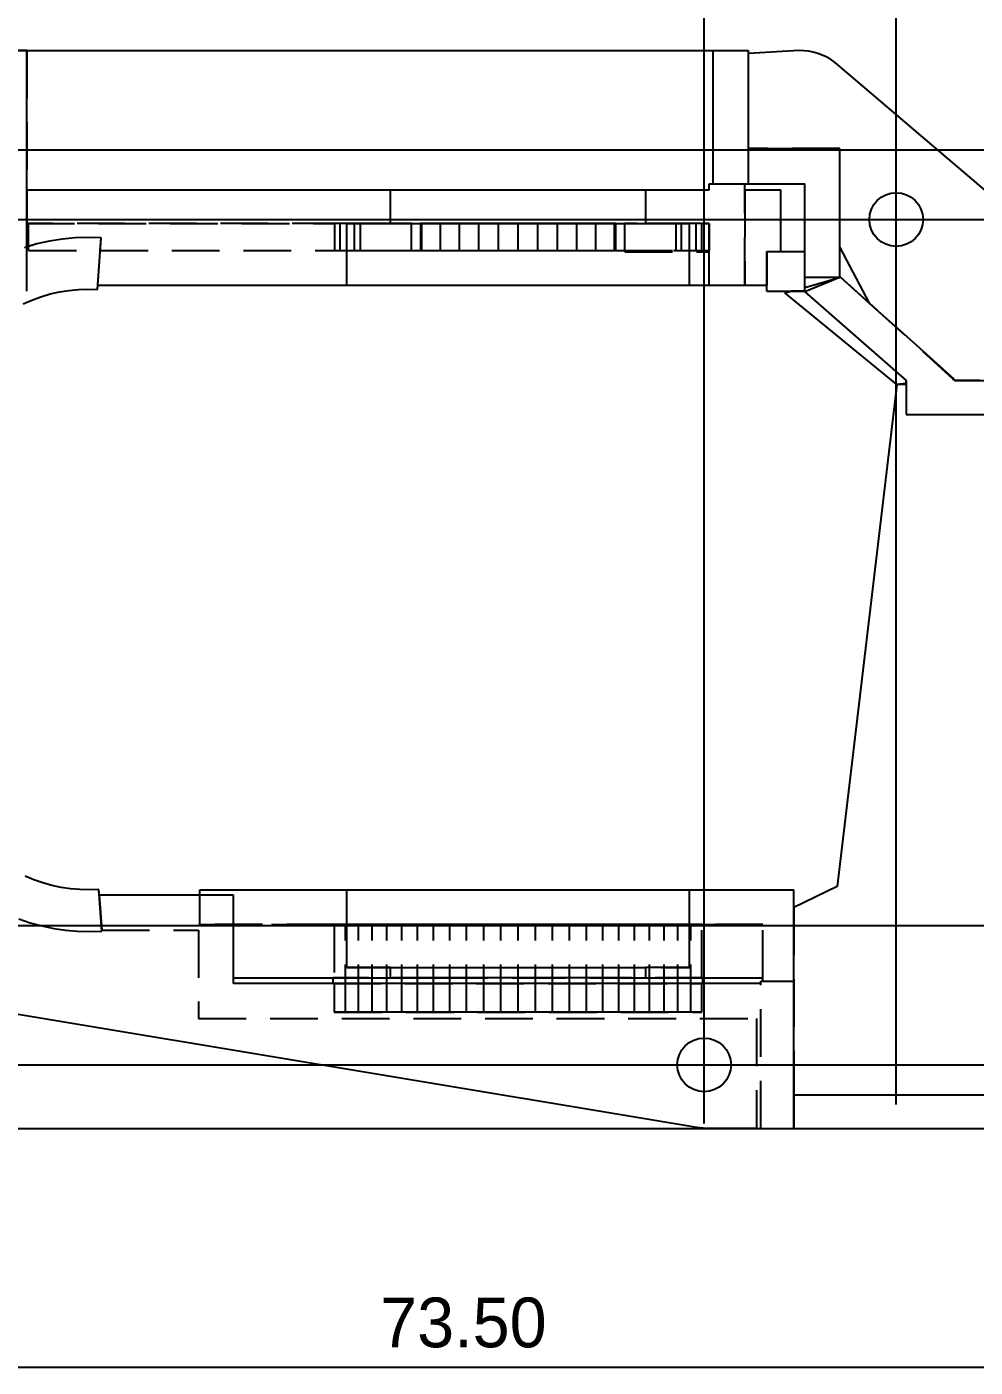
# Model space of a CAD drawing. Header units: millimetres. Extents: x -113 to 601, y 5 to 415.
# Drawn here: x 132.1 to 179.8, y 211.8 to 279.2 of the extents above; entities that cross this region are included whole.
import ezdxf
from ezdxf.enums import TextEntityAlignment as Align

# ---------------------------------------------------------------- set-up
doc = ezdxf.new("R2010")
doc.units = ezdxf.units.MM
doc.linetypes.add('CENTER', pattern=[11.2, 7, -1.4, 1.4, -1.4])
doc.linetypes.add('HIDDEN', pattern=[3.6, 2.4, -1.2])
for name, color, linetype in [('CENTER', 4, 'CENTER'), ('DIM', 3, 'CONTINUOUS'), ('HIDDEN', 8, 'HIDDEN'), ('TEXT', 3, 'CONTINUOUS'), ('VISIBLE', 7, 'CONTINUOUS')]:
    doc.layers.add(name, color=color, linetype=linetype)

msp = doc.modelspace()

# ---------------------------------------------------------------- linework, layer by layer
at = {"layer": 'CENTER'}
for p, q in [((175.817457, 269.9725), (175.817457, 272.45)), ((172.867457, 269.5), (175.344957, 269.5)), ((175.817457, 266.55), (175.817457, 269.0275)), ((176.289957, 269.5), (178.767457, 269.5)), ((166.167457, 227.4725), (166.167457, 229.95)), ((163.217457, 227), (165.694957, 227)), ((166.167457, 224.05), (166.167457, 226.5275)), ((166.639957, 227), (169.117457, 227))]:
    msp.add_line(p, q, dxfattribs=at)
at = {"layer": 'DIM'}
for p, q in [((175.817457, 225), (175.817457, 306.5)), ((166.167457, 225), (166.167457, 300)), ((118.517457, 273), (200.817457, 273)), ((118.517457, 269.5), (220.317457, 269.5)), ((118.517457, 234), (207.317457, 234)), ((118.517457, 227), (213.817457, 227)), ((118.517457, 223.8), (200.817457, 223.8)), ((118.517457, 223.8), (207.317457, 223.8)), ((118.517457, 223.8), (213.817457, 223.8)), ((118.517457, 223.8), (220.317457, 223.8)), ((117.317457, 211.8), (190.817457, 211.8))]:
    msp.add_line(p, q, dxfattribs=at)
at = {"layer": 'HIDDEN'}
for p, q in [((130.357457, 278), (168.387457, 278)), ((132.127457, 278), (132.127457, 271)), ((168.387457, 271.3), (168.387457, 278)), ((168.387457, 273.07), (168.387457, 277.855128)), ((168.387457, 271.3), (168.387457, 273.07)), ((172.987457, 273.07), (168.387457, 273.07)), ((168.387457, 273.07), (172.987457, 273.07)), ((172.987457, 268.098539), (172.987457, 273.07)), ((172.987457, 266.6), (172.987457, 273.07)), ((132.127457, 271), (132.127457, 268.120809)), ((132.127457, 271), (166.417457, 271)), ((166.617457, 271.3), (168.217457, 271.3)), ((168.217457, 266.2), (168.217457, 271.3)), ((168.217457, 271.3), (168.387457, 271.3)), ((168.217457, 271), (168.217457, 266.2)), ((168.387457, 271.3), (171.227457, 271.3)), ((132.127457, 269.3), (132.217457, 269.3)), ((132.127457, 269.3), (132.127457, 268.120809)), ((132.127457, 269.3), (132.127457, 268.120809)), ((132.127457, 269.3), (147.587813, 269.3)), ((132.217457, 268.147682), (132.217457, 269.3)), ((132.217457, 268.147682), (132.217457, 269.3)), ((151.457457, 269.3), (132.217457, 269.3)), ((147.587813, 269.3), (147.587813, 267.95)), ((147.870183, 269.3), (147.587813, 269.3)), ((147.870183, 267.95), (147.870183, 269.3)), ((148.601375, 269.3), (147.870183, 269.3)), ((148.21107, 269.3), (156.817457, 269.3)), ((148.601375, 267.95), (148.601375, 269.3)), ((148.889495, 269.3), (148.601375, 269.3)), ((148.889495, 267.95), (148.889495, 269.3)), ((148.889495, 269.3), (151.457457, 269.3)), ((151.457457, 267.95), (151.457457, 269.3)), ((151.457457, 267.95), (151.457457, 269.3)), ((151.908764, 269.3), (151.908764, 267.95)), ((151.908764, 269.3), (161.726151, 269.3)), ((151.978893, 269.3), (151.908764, 269.3)), ((152.910658, 269.3), (151.978893, 269.3)), ((151.978893, 267.95), (151.978893, 269.3)), ((153.866285, 269.3), (152.910658, 269.3)), ((152.910658, 267.95), (152.910658, 269.3)), ((154.839937, 269.3), (153.866285, 269.3)), ((153.866285, 267.95), (153.866285, 269.3)), ((155.825669, 269.3), (154.839937, 269.3)), ((154.839937, 267.95), (154.839937, 269.3)), ((156.817457, 269.3), (155.825669, 269.3)), ((155.825669, 267.95), (155.825669, 269.3)), ((156.817457, 269.3), (165.423845, 269.3)), ((157.809246, 269.3), (156.817457, 269.3)), ((156.817457, 267.95), (156.817457, 269.3)), ((158.794978, 269.3), (157.809246, 269.3)), ((157.809246, 267.95), (157.809246, 269.3)), ((159.76863, 269.3), (158.794978, 269.3)), ((158.794978, 267.95), (158.794978, 269.3)), ((160.724257, 269.3), (159.76863, 269.3)), ((159.76863, 267.95), (159.76863, 269.3)), ((161.656022, 269.3), (160.724257, 269.3)), ((160.724257, 267.95), (160.724257, 269.3)), ((161.656022, 267.95), (161.656022, 269.3)), ((161.726151, 269.3), (161.656022, 269.3)), ((161.726151, 267.95), (161.726151, 269.3)), ((162.177457, 267.95), (162.177457, 269.3)), ((162.177457, 267.87), (162.177457, 269.3)), ((162.177457, 269.3), (164.74542, 269.3)), ((166.417457, 269.3), (162.177457, 269.3)), ((164.74542, 269.3), (164.74542, 267.95)), ((165.03354, 269.3), (164.74542, 269.3)), ((165.03354, 267.95), (165.03354, 269.3)), ((165.764732, 269.3), (165.03354, 269.3)), ((165.764732, 267.95), (165.764732, 269.3)), ((166.047102, 269.3), (165.764732, 269.3)), ((166.047102, 269.3), (166.417457, 269.3)), ((166.047102, 267.95), (166.047102, 269.3)), ((166.417457, 269.3), (166.417457, 267.95)), ((166.417457, 267.87), (166.417457, 269.3)), ((132.634168, 268.272107), (132.010276, 268.08582)), ((132.634168, 268.272107), (132.217457, 268.147682)), ((132.634168, 268.272107), (132.217457, 268.147682)), ((135.695405, 266.2), (135.861534, 268.575762)), ((135.817777, 267.95), (135.861534, 268.575762)), ((135.817777, 267.95), (135.861534, 268.575762)), ((135.817777, 267.95), (135.861534, 268.575762)), ((135.817777, 267.95), (135.861534, 268.575762)), ((132.217457, 268.147682), (132.010276, 268.08582)), ((132.217457, 268.147682), (132.127457, 268.120809)), ((132.127457, 265.9), (132.127457, 268.120809)), ((132.217457, 267.95), (132.217457, 268.147682)), ((132.217457, 267.95), (132.217457, 268.147682)), ((132.217457, 267.95), (135.817777, 267.95)), ((132.217457, 267.95), (135.817777, 267.95)), ((135.817777, 267.95), (147.587813, 267.95)), ((135.817777, 267.95), (166.417457, 267.95)), ((147.587813, 267.95), (147.870183, 267.95)), ((147.870183, 267.95), (148.601375, 267.95)), ((148.601375, 267.95), (148.889495, 267.95)), ((148.889495, 267.95), (151.457457, 267.95)), ((151.457457, 267.95), (151.908764, 267.95)), ((151.908764, 267.95), (151.978893, 267.95)), ((151.978893, 267.95), (152.910658, 267.95)), ((152.910658, 267.95), (153.866285, 267.95)), ((153.866285, 267.95), (154.839937, 267.95)), ((154.839937, 267.95), (155.825669, 267.95)), ((155.825669, 267.95), (156.817457, 267.95)), ((156.817457, 267.95), (157.809246, 267.95)), ((157.809246, 267.95), (158.794978, 267.95)), ((158.794978, 267.95), (159.76863, 267.95)), ((159.76863, 267.95), (160.724257, 267.95)), ((160.724257, 267.95), (161.656022, 267.95)), ((161.656022, 267.95), (161.726151, 267.95)), ((161.726151, 267.95), (162.177457, 267.95)), ((162.177457, 267.87), (162.177457, 267.95)), ((162.177457, 267.95), (166.417457, 267.95)), ((162.177457, 267.87), (166.417457, 267.87)), ((162.177457, 267.87), (166.417457, 267.87)), ((164.74542, 267.95), (166.417457, 267.95)), ((164.74542, 267.95), (165.03354, 267.95)), ((165.03354, 267.95), (165.764732, 267.95)), ((165.764732, 267.95), (166.047102, 267.95)), ((166.047102, 267.95), (166.417457, 267.95)), ((166.417457, 266.2), (166.417457, 267.95)), ((166.417457, 267.87), (166.417457, 267.95)), ((166.417457, 267.87), (166.417457, 267.95)), ((166.417457, 266.2), (166.417457, 267.87)), ((169.317457, 267.9), (170.017457, 267.9)), ((169.317457, 267.9), (169.317457, 266.2)), ((169.317457, 265.9), (169.317457, 267.9)), ((169.317457, 267.9), (171.217457, 267.9)), ((171.217457, 266.090323), (171.217457, 267.9)), ((135.680168, 265.982096), (135.695405, 266.2)), ((135.695405, 266.2), (166.417457, 266.2)), ((166.417457, 266.2), (168.217457, 266.2)), ((168.217457, 266.2), (169.317457, 266.2)), ((173.017457, 266.6), (178.717457, 261.5)), ((169.317457, 265.9), (170.545306, 265.9)), ((171.217457, 265.9), (170.545306, 265.9)), ((171.217457, 265.9), (171.217457, 266.090323)), ((174.449841, 265.318394), (178.717457, 261.5)), ((174.463652, 265.292137), (178.767457, 261.4)), ((174.463652, 265.292137), (178.662969, 261.494494)), ((178.717457, 261.5), (178.662969, 261.494494)), ((178.717457, 261.5), (178.662969, 261.494494)), ((178.767457, 261.4), (178.662969, 261.494494)), ((176.317457, 261.257491), (176.317457, 261.4)), ((176.317457, 261.257491), (176.317457, 261.196571)), ((176.317457, 261.196571), (176.317457, 259.7)), ((178.767457, 261.4), (190.817457, 261.4)), ((190.817457, 261.4), (178.767457, 261.4)), ((135.894095, 233.723629), (135.747607, 235.818513)), ((135.767152, 235.539), (135.890153, 233.78)), ((140.817457, 235.539), (135.767152, 235.539)), ((140.817457, 235.8), (170.667457, 235.8)), ((140.817457, 234.05), (140.817457, 235.8)), ((142.513457, 235.539), (140.817457, 235.539)), ((140.817457, 234.05), (140.817457, 235.539)), ((142.513457, 231.37), (142.513457, 235.539)), ((170.667457, 234.907175), (170.667457, 235.8)), ((170.667457, 234.907175), (170.667457, 225.5)), ((131.728121, 234.349335), (132.300611, 234.148946)), ((131.728121, 234.349335), (132.300611, 234.148946)), ((132.300611, 234.148946), (132.884507, 233.984728)), ((132.300611, 234.148946), (132.884507, 233.984728)), ((132.884507, 233.984728), (133.477524, 233.857326)), ((132.884507, 233.984728), (133.477524, 233.857326)), ((133.477524, 233.857326), (134.077345, 233.767236)), ((133.477524, 233.857326), (134.077345, 233.767236)), ((140.817457, 234.05), (169.117457, 234.05)), ((147.577893, 234.05), (140.817457, 234.05)), ((147.577893, 234.05), (147.577893, 231.37)), ((148.141316, 234.05), (147.577893, 234.05)), ((148.141316, 229.65), (148.141316, 234.05)), ((148.795194, 234.05), (148.141316, 234.05)), ((149.486559, 234.05), (148.795194, 234.05)), ((148.795194, 229.65), (148.795194, 234.05)), ((150.212179, 234.05), (149.486559, 234.05)), ((149.486559, 229.65), (149.486559, 234.05)), ((150.968664, 234.05), (150.212179, 234.05)), ((150.212179, 229.65), (150.212179, 234.05)), ((151.75248, 234.05), (150.968664, 234.05)), ((150.968664, 229.65), (150.968664, 234.05)), ((152.559963, 234.05), (151.75248, 234.05)), ((151.75248, 229.65), (151.75248, 234.05)), ((153.38734, 234.05), (152.559963, 234.05)), ((152.559963, 229.65), (152.559963, 234.05)), ((154.230746, 234.05), (153.38734, 234.05)), ((153.38734, 229.65), (153.38734, 234.05)), ((155.086238, 234.05), (154.230746, 234.05)), ((154.230746, 229.65), (154.230746, 234.05)), ((155.949821, 234.05), (155.086238, 234.05)), ((155.086238, 229.65), (155.086238, 234.05)), ((156.817457, 234.05), (155.949821, 234.05)), ((155.949821, 229.65), (155.949821, 234.05)), ((157.685094, 234.05), (156.817457, 234.05)), ((156.817457, 229.65), (156.817457, 234.05)), ((158.548677, 234.05), (157.685094, 234.05)), ((157.685094, 229.65), (157.685094, 234.05)), ((159.404169, 234.05), (158.548677, 234.05)), ((158.548677, 229.65), (158.548677, 234.05)), ((160.247575, 234.05), (159.404169, 234.05)), ((159.404169, 229.65), (159.404169, 234.05)), ((161.074952, 234.05), (160.247575, 234.05)), ((160.247575, 229.65), (160.247575, 234.05)), ((161.882435, 234.05), (161.074952, 234.05)), ((161.074952, 229.65), (161.074952, 234.05)), ((162.666251, 234.05), (161.882435, 234.05)), ((161.882435, 229.65), (161.882435, 234.05)), ((163.422736, 234.05), (162.666251, 234.05)), ((162.666251, 229.65), (162.666251, 234.05)), ((164.148356, 234.05), (163.422736, 234.05)), ((163.422736, 229.65), (163.422736, 234.05)), ((164.839721, 234.05), (164.148356, 234.05)), ((164.148356, 229.65), (164.148356, 234.05)), ((165.493599, 234.05), (164.839721, 234.05)), ((164.839721, 229.65), (164.839721, 234.05)), ((165.493599, 229.65), (165.493599, 234.05)), ((166.057022, 234.05), (165.493599, 234.05)), ((166.057022, 231.37), (166.057022, 234.05)), ((169.117457, 234.05), (166.057022, 234.05)), ((169.117457, 231.37), (169.117457, 234.05)), ((169.117457, 231.2), (169.117457, 234.05)), ((134.077345, 233.767236), (134.681623, 233.714811)), ((134.077345, 233.767236), (134.681623, 233.714811)), ((134.681623, 233.714811), (135.287997, 233.700256)), ((134.681623, 233.714811), (135.287997, 233.700256)), ((135.287997, 233.700256), (135.894095, 233.723629)), ((135.287997, 233.700256), (135.894095, 233.723629)), ((135.894095, 233.723629), (135.890153, 233.78)), ((135.890153, 233.78), (140.753457, 233.78)), ((135.890153, 233.78), (140.753457, 233.78)), ((140.753457, 233.78), (140.753457, 229.336)), ((140.753457, 233.78), (140.753457, 229.336)), ((148.21107, 231.9), (156.817457, 231.9)), ((156.817457, 231.9), (165.423845, 231.9)), ((142.513457, 231.096), (142.513457, 231.37)), ((142.513457, 231.37), (147.577893, 231.37)), ((147.52798, 231.37), (147.577893, 231.37)), ((152.911769, 231.37), (147.52798, 231.37)), ((152.911769, 231.37), (156.817457, 231.37)), ((156.817457, 231.37), (160.723146, 231.37)), ((166.106935, 231.37), (160.723146, 231.37)), ((166.057022, 231.37), (166.106935, 231.37)), ((166.057022, 231.37), (169.117457, 231.37)), ((169.017457, 223.8), (169.017457, 231.2)), ((169.017457, 231.2), (169.117457, 231.2)), ((169.117457, 231.2), (170.667457, 231.2)), ((147.577893, 231.096), (142.513457, 231.096)), ((147.577893, 231.096), (147.52798, 231.096)), ((147.52798, 231.096), (166.106935, 231.096)), ((147.577893, 231.096), (147.577893, 229.65)), ((166.106935, 231.096), (166.057022, 231.096)), ((169.017457, 231.096), (166.057022, 231.096)), ((166.057022, 229.65), (166.057022, 231.096)), ((169.017457, 223.8), (169.017457, 231.096)), ((140.753457, 229.336), (168.803457, 229.336)), ((140.753457, 229.336), (168.803457, 229.336)), ((148.141316, 229.65), (147.577893, 229.65)), ((147.577893, 229.65), (166.057022, 229.65)), ((148.795194, 229.65), (148.141316, 229.65)), ((149.486559, 229.65), (148.795194, 229.65)), ((150.212179, 229.65), (149.486559, 229.65)), ((150.968664, 229.65), (150.212179, 229.65)), ((151.75248, 229.65), (150.968664, 229.65)), ((152.559963, 229.65), (151.75248, 229.65)), ((153.38734, 229.65), (152.559963, 229.65)), ((154.230746, 229.65), (153.38734, 229.65)), ((155.086238, 229.65), (154.230746, 229.65)), ((155.949821, 229.65), (155.086238, 229.65)), ((156.817457, 229.65), (155.949821, 229.65)), ((157.685094, 229.65), (156.817457, 229.65)), ((158.548677, 229.65), (157.685094, 229.65)), ((159.404169, 229.65), (158.548677, 229.65)), ((160.247575, 229.65), (159.404169, 229.65)), ((161.074952, 229.65), (160.247575, 229.65)), ((161.882435, 229.65), (161.074952, 229.65)), ((162.666251, 229.65), (161.882435, 229.65)), ((163.422736, 229.65), (162.666251, 229.65)), ((164.148356, 229.65), (163.422736, 229.65)), ((164.839721, 229.65), (164.148356, 229.65)), ((165.493599, 229.65), (164.839721, 229.65)), ((166.057022, 229.65), (165.493599, 229.65)), ((168.803457, 229.336), (168.803457, 223.8)), ((168.803457, 229.336), (168.803457, 223.8)), ((170.667457, 225.5), (170.667457, 223.8)), ((168.803457, 223.8), (166.447457, 223.8)), ((168.803457, 223.8), (169.017457, 223.8)), ((169.017457, 223.8), (190.817457, 223.8))]:
    msp.add_line(p, q, dxfattribs=at)
at = {"layer": 'VISIBLE'}
for p, q in [((132.127457, 278), (126.817457, 278)), ((132.127457, 265.9), (132.127457, 278)), ((132.127457, 278), (166.617457, 278)), ((166.617457, 278), (168.387457, 278)), ((166.617457, 271.3), (166.617457, 278)), ((168.387457, 277.855128), (168.387457, 278)), ((170.943457, 278), (168.387457, 277.855128)), ((171.178457, 277.991), (170.943457, 278)), ((171.412457, 277.963), (171.178457, 277.991)), ((171.643457, 277.917), (171.412457, 277.963)), ((171.870457, 277.853), (171.643457, 277.917)), ((172.091457, 277.772), (171.870457, 277.853)), ((172.305457, 277.673), (172.091457, 277.772)), ((172.510457, 277.558), (172.305457, 277.673)), ((172.706457, 277.427), (172.510457, 277.558)), ((172.891457, 277.281), (172.706457, 277.427)), ((190.817457, 261.972), (172.891457, 277.281)), ((132.127457, 271), (150.405757, 271)), ((150.405757, 269.3), (150.405757, 271)), ((150.405757, 271), (153.024583, 271)), ((153.024583, 271), (156.817457, 271)), ((156.817457, 271), (160.610332, 271)), ((160.610332, 271), (163.229158, 271)), ((163.229158, 271), (166.417457, 271)), ((163.229158, 269.3), (163.229158, 271)), ((166.417457, 271), (166.417457, 271.3)), ((166.417457, 271.3), (166.617457, 271.3)), ((166.617457, 271.3), (171.227457, 271.3)), ((168.217457, 271), (168.217457, 271.3)), ((168.217457, 271), (170.017457, 271)), ((170.017457, 267.9), (170.017457, 271)), ((171.227457, 266.6), (171.227457, 271.3)), ((150.405757, 269.3), (148.21107, 269.3)), ((148.21107, 266.2), (148.21107, 269.3)), ((150.405757, 269.3), (156.817457, 269.3)), ((156.817457, 269.3), (163.229158, 269.3)), ((165.423845, 269.3), (163.229158, 269.3)), ((165.423845, 266.2), (165.423845, 269.3)), ((132.634168, 268.272107), (132.127457, 268.120809)), ((133.268908, 268.41719), (132.634168, 268.272107)), ((133.911778, 268.520449), (133.268908, 268.41719)), ((134.560025, 268.581441), (133.911778, 268.520449)), ((135.210872, 268.599905), (134.560025, 268.581441)), ((135.861534, 268.575762), (135.210872, 268.599905)), ((135.680168, 265.982096), (135.861534, 268.575762)), ((170.017457, 267.9), (171.217457, 267.9)), ((171.217457, 265.9), (171.217457, 267.9)), ((172.987457, 268.098539), (174.463652, 265.292137)), ((172.987457, 266.6), (172.987457, 268.098539)), ((135.695405, 266.2), (148.21107, 266.2)), ((148.21107, 266.2), (149.936622, 266.2)), ((149.936622, 266.2), (152.020594, 266.2)), ((152.020594, 266.2), (156.817457, 266.2)), ((156.817457, 266.2), (161.614321, 266.2)), ((161.614321, 266.2), (163.698293, 266.2)), ((163.698293, 266.2), (165.423845, 266.2)), ((165.423845, 266.2), (169.317457, 266.2)), ((169.317457, 265.9), (169.317457, 266.2)), ((171.217457, 266.090323), (173.017457, 266.6)), ((173.017457, 266.6), (171.227457, 265.86)), ((171.227457, 266.6), (172.987457, 266.6)), ((174.463652, 265.292137), (173.017457, 266.6)), ((173.017457, 266.6), (174.463652, 265.292137)), ((173.017457, 266.6), (174.449841, 265.318394)), ((132.125457, 265.9), (132.127457, 265.9)), ((132.38439, 265.452723), (132.835268, 265.620179)), ((132.835268, 265.620179), (133.296133, 265.757788)), ((133.296133, 265.757788), (133.765011, 265.86496)), ((133.765011, 265.86496), (134.239895, 265.941236)), ((134.239895, 265.941236), (134.718751, 265.986291)), ((134.718751, 265.986291), (135.199528, 265.99993)), ((135.199528, 265.99993), (135.680168, 265.982096)), ((169.317457, 265.9), (171.217457, 265.9)), ((170.227457, 265.81), (170.545306, 265.9)), ((175.847457, 261.21), (170.227457, 265.81)), ((171.227457, 265.86), (176.317457, 261.4)), ((131.94543, 265.256136), (132.38439, 265.452723)), ((175.847457, 261.21), (172.847457, 235.97)), ((176.317457, 261.257491), (175.847457, 261.21)), ((176.317457, 261.196571), (175.847457, 261.21)), ((176.317457, 261.4), (176.317457, 259.7)), ((176.317457, 259.7), (190.817457, 259.7)), ((132.483544, 236.308758), (132.045685, 236.493491)), ((132.932093, 236.151751), (132.483544, 236.308758)), ((133.389578, 236.023086), (132.932093, 236.151751)), ((133.854211, 235.923266), (133.389578, 236.023086)), ((134.324173, 235.85268), (133.854211, 235.923266)), ((172.847457, 235.97), (170.667457, 234.907175)), ((134.797629, 235.811605), (134.324173, 235.85268)), ((135.272726, 235.800201), (134.797629, 235.811605)), ((135.747607, 235.818513), (135.272726, 235.800201)), ((135.767152, 235.539), (135.747607, 235.818513)), ((142.513457, 235.539), (135.767152, 235.539)), ((140.817457, 235.539), (140.817457, 235.8)), ((140.817457, 235.8), (148.21107, 235.8)), ((142.513457, 231.096), (142.513457, 235.539)), ((148.21107, 231.9), (148.21107, 235.8)), ((148.21107, 235.8), (149.936622, 235.8)), ((149.936622, 235.8), (156.817457, 235.8)), ((156.817457, 235.8), (163.698293, 235.8)), ((163.698293, 235.8), (165.423845, 235.8)), ((165.423845, 231.9), (165.423845, 235.8)), ((165.423845, 235.8), (170.667457, 235.8)), ((170.667457, 231.2), (170.667457, 235.8)), ((150.405757, 231.9), (148.21107, 231.9)), ((150.405757, 231.9), (156.817457, 231.9)), ((150.405757, 231.37), (150.405757, 231.9)), ((156.817457, 231.9), (163.229158, 231.9)), ((165.423845, 231.9), (163.229158, 231.9)), ((163.229158, 231.37), (163.229158, 231.9)), ((142.513457, 231.37), (150.405757, 231.37)), ((147.52798, 231.096), (147.52798, 231.37)), ((150.405757, 231.37), (152.911769, 231.37)), ((160.723146, 231.37), (152.911769, 231.37)), ((160.723146, 231.37), (163.229158, 231.37)), ((163.229158, 231.37), (169.117457, 231.37)), ((166.106935, 231.096), (166.106935, 231.37)), ((169.017457, 231.096), (169.017457, 231.2)), ((169.017457, 231.2), (170.667457, 231.2)), ((169.117457, 231.2), (169.117457, 231.37)), ((170.667457, 223.8), (170.667457, 231.2)), ((169.017457, 231.096), (142.513457, 231.096)), ((165.791457, 223.854), (126.161457, 230.444)), ((170.667457, 225.5), (190.817457, 225.5)), ((166.118457, 223.814), (165.791457, 223.854)), ((166.447457, 223.8), (166.118457, 223.814)), ((166.447457, 223.8), (170.667457, 223.8)), ((170.667457, 223.8), (190.817457, 223.8))]:
    msp.add_line(p, q, dxfattribs=at)
for centre in [(175.817457, 269.5), (166.167457, 227)]:
    msp.add_circle(centre, 1.35, dxfattribs=at)

# ---------------------------------------------------------------- texts
at = {"layer": 'TEXT'}
msp.add_text('73.50', height=2.5, dxfattribs=at).set_placement((154.067457, 212.8), align=Align.CENTER)

doc.saveas('drawing.dxf')
